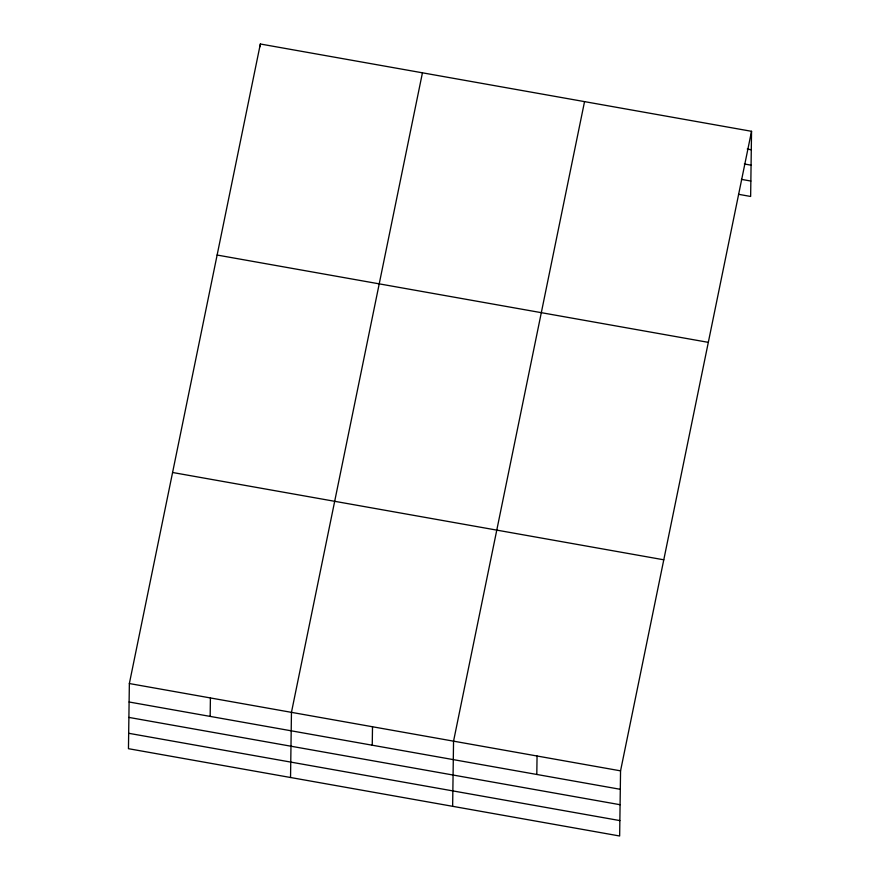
<?xml version="1.0" encoding="UTF-8"?>
<svg xmlns="http://www.w3.org/2000/svg" width="880" height="880" viewBox="0 0 880 880"><rect width="100%" height="100%" fill="white"/><g stroke="black" fill="none" stroke-linecap="round" stroke-linejoin="round"><path stroke-width="1.32" d="M129.36 683.54L128.458 748.693L619.652 836L620.554 770.847L751.542 131.307L260.348 44L129.36 683.54L620.554 770.847M210.155 716.408L210.408 697.95M260.315 46.64L260.348 44M290.543 777.502L291.456 712.36L422.444 72.809M372.251 745.217L372.504 726.759M452.639 806.311L453.552 741.169L584.54 101.618M536.8 774.466L537.053 756.008M751.542 131.307L750.64 196.46L738.518 194.304M747.252 149.039L751.289 149.765M744.337 163.977L751.069 165.176M741.422 179.366L750.849 181.049M217.129 255.046L708.323 342.353M172.59 472.494L663.784 559.801M129.107 701.998L620.301 789.305M128.887 717.409L620.081 804.716M128.667 733.282L619.861 820.589"/></g></svg>
